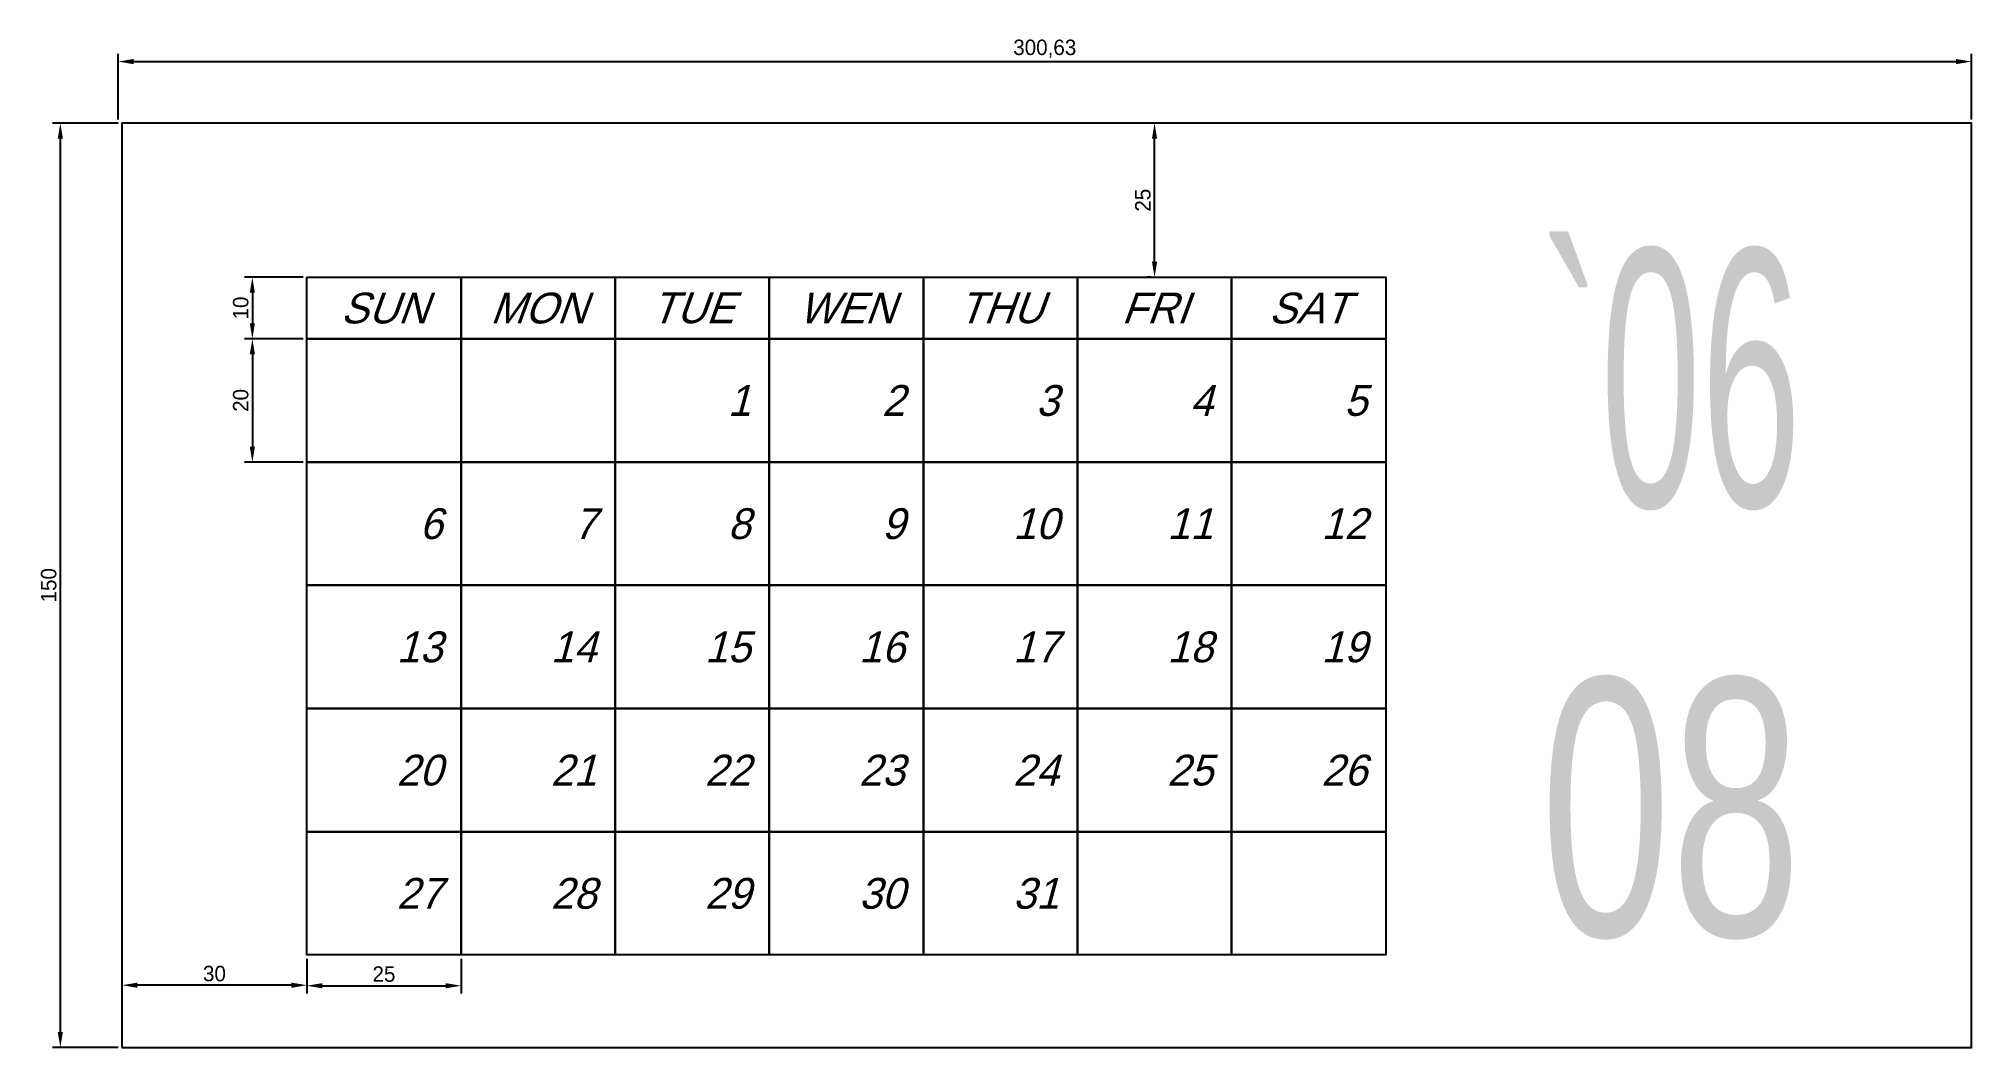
# Model space of a CAD drawing. Header units: millimetres. Extents: x 36 to 350, y 50 to 214.
import ezdxf
from ezdxf.enums import TextEntityAlignment as Align

# ---------------------------------------------------------------- set-up
doc = ezdxf.new("R2010")
doc.units = ezdxf.units.MM
doc.dimstyles.new('ISO-25', dxfattribs={"dimtxt": 2.5, "dimasz": 2.5, "dimexe": 1.25, "dimexo": 0.625, "dimtad": 1, "dimtxsty": 'Standard', "dimcen": 2.5, "dimadec": 0, "dimazin": 0, "dimtfac": 1, "dimtmove": 0, "dimatfit": 3, "dimfxl": 1, "dimarcsym": 0})

# ---------------------------------------------------------------- blocks, each defined once
blk = doc.blocks.new('*D2')
at = {"color": 0, "lineweight": -2}
for p, q in [((49.38, 200), (38.75, 200)), ((40, 197.5), (40, 52.5)), ((49.38, 50), (38.75, 50))]:
    blk.add_line(p, q, dxfattribs=at)
at = {"color": 0}
for points in [[(39.58, 197.5), (40.42, 197.5), (40, 200)], [(39.58, 52.5), (40.42, 52.5), (40, 50)]]:
    blk.add_solid(points, dxfattribs=at)
at = {"layer": 'Defpoints', "color": 0}
for p in [(50, 200), (40, 50), (50, 50)]:
    blk.add_point(p, dxfattribs=at)
at = {"color": 0, "insert": (38.12, 125), "char_height": 2.5, "attachment_point": 5, "rotation": 90}
blk.add_mtext('150', dxfattribs=at)
blk = doc.blocks.new('*D3')
at = {"color": 0, "lineweight": -2}
for p, q in [((49.38, 200.62), (49.38, 211.25)), ((350, 200.62), (350, 211.25)), ((51.88, 210), (347.5, 210))]:
    blk.add_line(p, q, dxfattribs=at)
at = {"color": 0}
for points in [[(51.88, 210.42), (51.88, 209.58), (49.38, 210)], [(347.5, 210.42), (347.5, 209.58), (350, 210)]]:
    blk.add_solid(points, dxfattribs=at)
at = {"layer": 'Defpoints', "color": 0}
for p in [(350, 210), (49.38, 200), (350, 200)]:
    blk.add_point(p, dxfattribs=at)
at = {"color": 0, "insert": (199.69, 212.08), "char_height": 2.5, "attachment_point": 5}
blk.add_mtext('300,63', dxfattribs=at)
blk = doc.blocks.new('*D4')
at = {"color": 0, "lineweight": -2}
for p, q in [((79.38, 175), (69.9, 175)), ((71.15, 172.5), (71.15, 167.5)), ((79.38, 165), (69.9, 165))]:
    blk.add_line(p, q, dxfattribs=at)
at = {"color": 0}
for points in [[(70.73, 172.5), (71.56, 172.5), (71.15, 175)], [(70.73, 167.5), (71.56, 167.5), (71.15, 165)]]:
    blk.add_solid(points, dxfattribs=at)
at = {"layer": 'Defpoints', "color": 0}
for p in [(80, 175), (71.15, 165), (80, 165)]:
    blk.add_point(p, dxfattribs=at)
at = {"color": 0, "insert": (69.27, 170), "char_height": 2.5, "attachment_point": 5, "rotation": 90}
blk.add_mtext('10', dxfattribs=at)
blk = doc.blocks.new('*D5')
at = {"color": 0, "lineweight": -2}
for p, q in [((79.38, 165), (69.9, 165)), ((71.15, 162.5), (71.15, 147.5)), ((79.38, 145), (69.9, 145))]:
    blk.add_line(p, q, dxfattribs=at)
at = {"color": 0}
for points in [[(70.73, 162.5), (71.57, 162.5), (71.15, 165)], [(70.73, 147.5), (71.57, 147.5), (71.15, 145)]]:
    blk.add_solid(points, dxfattribs=at)
at = {"layer": 'Defpoints', "color": 0}
for p in [(80, 165), (71.15, 145), (80, 145)]:
    blk.add_point(p, dxfattribs=at)
at = {"color": 0, "insert": (69.27, 155), "char_height": 2.5, "attachment_point": 5, "rotation": 90}
blk.add_mtext('20', dxfattribs=at)
blk = doc.blocks.new('*D6')
at = {"color": 0, "lineweight": -2}
for p, q in [((80, 64.38), (80, 58.75)), ((105, 64.38), (105, 58.75)), ((82.5, 60), (102.5, 60))]:
    blk.add_line(p, q, dxfattribs=at)
at = {"color": 0}
for points in [[(82.5, 60.42), (82.5, 59.58), (80, 60)], [(102.5, 60.42), (102.5, 59.58), (105, 60)]]:
    blk.add_solid(points, dxfattribs=at)
at = {"layer": 'Defpoints', "color": 0}
for p in [(80, 65), (105, 65), (105, 60)]:
    blk.add_point(p, dxfattribs=at)
at = {"color": 0, "insert": (92.5, 61.88), "char_height": 2.5, "attachment_point": 5}
blk.add_mtext('25', dxfattribs=at)
blk = doc.blocks.new('*D7')
at = {"color": 0, "lineweight": -2}
for p, q in [((50, 64.38), (50, 58.84)), ((80, 64.38), (80, 58.84)), ((77.5, 60.09), (52.5, 60.09))]:
    blk.add_line(p, q, dxfattribs=at)
at = {"color": 0}
for points in [[(52.5, 60.5), (52.5, 59.67), (50, 60.09)], [(77.5, 60.5), (77.5, 59.67), (80, 60.09)]]:
    blk.add_solid(points, dxfattribs=at)
at = {"layer": 'Defpoints', "color": 0}
for p in [(50, 65), (80, 65), (50, 60.09)]:
    blk.add_point(p, dxfattribs=at)
at = {"color": 0, "insert": (65, 61.96), "char_height": 2.5, "attachment_point": 5}
blk.add_mtext('30', dxfattribs=at)
blk = doc.blocks.new('*D8')
at = {"color": 0, "lineweight": -2}
for p, q in [((216.88, 200), (216.25, 200)), ((217.5, 177.5), (217.5, 197.5)), ((216.88, 175), (216.25, 175))]:
    blk.add_line(p, q, dxfattribs=at)
at = {"color": 0}
for points in [[(217.08, 197.5), (217.92, 197.5), (217.5, 200)], [(217.08, 177.5), (217.92, 177.5), (217.5, 175)]]:
    blk.add_solid(points, dxfattribs=at)
at = {"layer": 'Defpoints', "color": 0}
for p in [(217.5, 200), (217.5, 200), (217.5, 175)]:
    blk.add_point(p, dxfattribs=at)
at = {"color": 0, "insert": (215.62, 187.5), "char_height": 2.5, "attachment_point": 5, "rotation": 90}
blk.add_mtext('25', dxfattribs=at)

msp = doc.modelspace()

# ---------------------------------------------------------------- linework, layer by layer
for points in [[(50, 50), (350, 50), (350, 200), (50, 200)], [(80, 175), (105, 175), (105, 165), (80, 165)], [(105, 175), (130, 175), (130, 165), (105, 165)], [(130, 175), (155, 175), (155, 165), (130, 165)], [(155, 175), (180, 175), (180, 165), (155, 165)], [(180, 175), (205, 175), (205, 165), (180, 165)], [(205, 175), (230, 175), (230, 165), (205, 165)], [(230, 175), (255, 175), (255, 165), (230, 165)], [(80, 165), (105, 165), (105, 145), (80, 145)], [(105, 165), (130, 165), (130, 145), (105, 145)], [(130, 165), (155, 165), (155, 145), (130, 145)], [(155, 165), (180, 165), (180, 145), (155, 145)], [(180, 165), (205, 165), (205, 145), (180, 145)], [(205, 165), (230, 165), (230, 145), (205, 145)], [(230, 165), (255, 165), (255, 145), (230, 145)], [(80, 145), (105, 145), (105, 125), (80, 125)], [(105, 145), (130, 145), (130, 125), (105, 125)], [(130, 145), (155, 145), (155, 125), (130, 125)], [(155, 145), (180, 145), (180, 125), (155, 125)], [(180, 145), (205, 145), (205, 125), (180, 125)], [(205, 145), (230, 145), (230, 125), (205, 125)], [(230, 145), (255, 145), (255, 125), (230, 125)], [(80, 125), (105, 125), (105, 105), (80, 105)], [(105, 125), (130, 125), (130, 105), (105, 105)], [(130, 125), (155, 125), (155, 105), (130, 105)], [(155, 125), (180, 125), (180, 105), (155, 105)], [(180, 125), (205, 125), (205, 105), (180, 105)], [(205, 125), (230, 125), (230, 105), (205, 105)], [(230, 125), (255, 125), (255, 105), (230, 105)], [(80, 105), (105, 105), (105, 85), (80, 85)], [(105, 105), (130, 105), (130, 85), (105, 85)], [(130, 105), (155, 105), (155, 85), (130, 85)], [(155, 105), (180, 105), (180, 85), (155, 85)], [(180, 105), (205, 105), (205, 85), (180, 85)], [(205, 105), (230, 105), (230, 85), (205, 85)], [(230, 105), (255, 105), (255, 85), (230, 85)], [(80, 85), (105, 85), (105, 65), (80, 65)], [(105, 85), (130, 85), (130, 65), (105, 65)], [(130, 85), (155, 85), (155, 65), (130, 65)], [(155, 85), (180, 85), (180, 65), (155, 65)], [(180, 85), (205, 85), (205, 65), (180, 65)], [(205, 85), (230, 85), (230, 65), (205, 65)], [(230, 85), (255, 85), (255, 65), (230, 65)]]:
    msp.add_lwpolyline(points, close=True)

# ---------------------------------------------------------------- texts
for s, width, p, p2 in [('`06', 0.505814, (280.109, 137.735), (322.391, 137.735)), ('08', 0.674419, (280.109, 68.076), (322.391, 68.076))]:
    msp.add_text(s, height=41.7955, dxfattribs=dict(width=width)).set_placement(p, p2, align=Align.FIT)
at = {"oblique": 20}
for s, p in [('SUN', (92.5, 170)), ('MON', (117.5, 170)), ('TUE', (142.5, 170)), ('WEN', (167.5, 170)), ('THU', (192.5, 170)), ('FRI', (217.5, 170)), ('SAT', (242.5, 170))]:
    msp.add_text(s, height=5, dxfattribs=at).set_placement(p, align=Align.MIDDLE)
at = {"oblique": 15}
for s, p in [('1', (152, 155)), ('2', (177, 155)), ('3', (202, 155)), ('4', (227, 155)), ('5', (252, 155)), ('6', (102, 135)), ('7', (127, 135)), ('8', (152, 135)), ('9', (177, 135)), ('10', (202, 135)), ('11', (227, 135)), ('12', (252, 135)), ('13', (102, 115)), ('14', (127, 115)), ('15', (152, 115)), ('16', (177, 115)), ('17', (202, 115)), ('18', (227, 115)), ('19', (252, 115)), ('20', (102, 95)), ('21', (127, 95)), ('22', (152, 95)), ('23', (177, 95)), ('24', (202, 95)), ('25', (227, 95)), ('26', (252, 95)), ('27', (102, 75)), ('28', (127, 75)), ('29', (152, 75)), ('30', (177, 75)), ('31', (202, 75))]:
    msp.add_text(s, height=5, dxfattribs=at).set_placement(p, align=Align.MIDDLE_RIGHT)

# ---------------------------------------------------------------- dimensions: what is measured, and where the dimension line sits
for base, p1, p2, picture, middle in [((350, 210), (49.375, 200), (350, 200), '*D3', (199.6875, 212.083333333)), ((50, 60.087), (80, 65), (50, 65), '*D7', (65, 61.962)), ((105, 60), (80, 65), (105, 65), '*D6', (92.5, 61.875))]:
    dim = msp.add_linear_dim(base=base, p1=p1, p2=p2, dimstyle='ISO-25')
    dim.commit()
    dim.dimension.update_dxf_attribs({"geometry": picture, "text_midpoint": middle})
for base, p1, p2, picture, middle in [((40, 50), (50, 200), (50, 50), '*D2', (38.125, 125)), ((217.5, 200), (217.5, 175), (217.5, 200), '*D8', (215.625, 187.5)), ((71.147, 165), (80, 175), (80, 165), '*D4', (69.272, 170)), ((71.15, 145), (80, 165), (80, 145), '*D5', (69.275, 155))]:
    dim = msp.add_linear_dim(base=base, p1=p1, p2=p2, angle=90, dimstyle='ISO-25')
    dim.commit()
    dim.dimension.update_dxf_attribs({"geometry": picture, "text_midpoint": middle})

doc.saveas('drawing.dxf')
